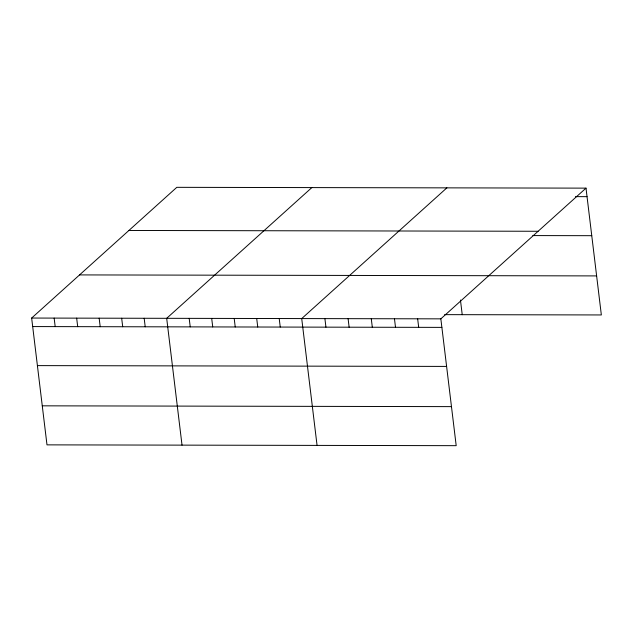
<?xml version="1.0" encoding="UTF-8"?>
<svg xmlns="http://www.w3.org/2000/svg" width="633" height="633" viewBox="0 0 633 633"><rect width="100%" height="100%" fill="white"/><g stroke="black" fill="none" stroke-linecap="round" stroke-linejoin="round"><path stroke-width="0.95" d="M586.008 188.136L440.845 318.85L456.195 445.672L46.992 444.864L31.65 318.051L176.805 187.328L586.008 188.136L601.35 314.949L444.611 314.641M311.84 187.597L166.685 318.32L182.027 445.134M446.874 187.859L301.719 318.581L317.062 445.395M575.444 196.634L587.036 196.657M128.903 230.467L538.097 231.267M532.82 235.579L591.76 235.69M79.552 274.912L596.626 275.909M31.65 318.051L440.845 318.85M32.679 326.573L441.874 327.38M37.402 365.613L446.597 366.412M42.269 405.832L451.464 406.631M460.452 300.034L462.225 314.672M417.653 318.81L418.69 327.332M394.47 318.763L395.498 327.285M371.278 318.716L372.315 327.237M348.095 318.676L349.123 327.198M324.903 318.628L325.94 327.15M279.216 318.541L280.245 327.063M256.705 318.494L257.742 327.016M234.202 318.446L235.231 326.968M211.699 318.407L212.728 326.929M189.188 318.359L190.224 326.881M144.182 318.272L145.21 326.794M121.671 318.233L122.707 326.755M99.167 318.185L100.196 326.707M76.664 318.138L77.693 326.66M54.153 318.098L55.19 326.62"/></g></svg>
